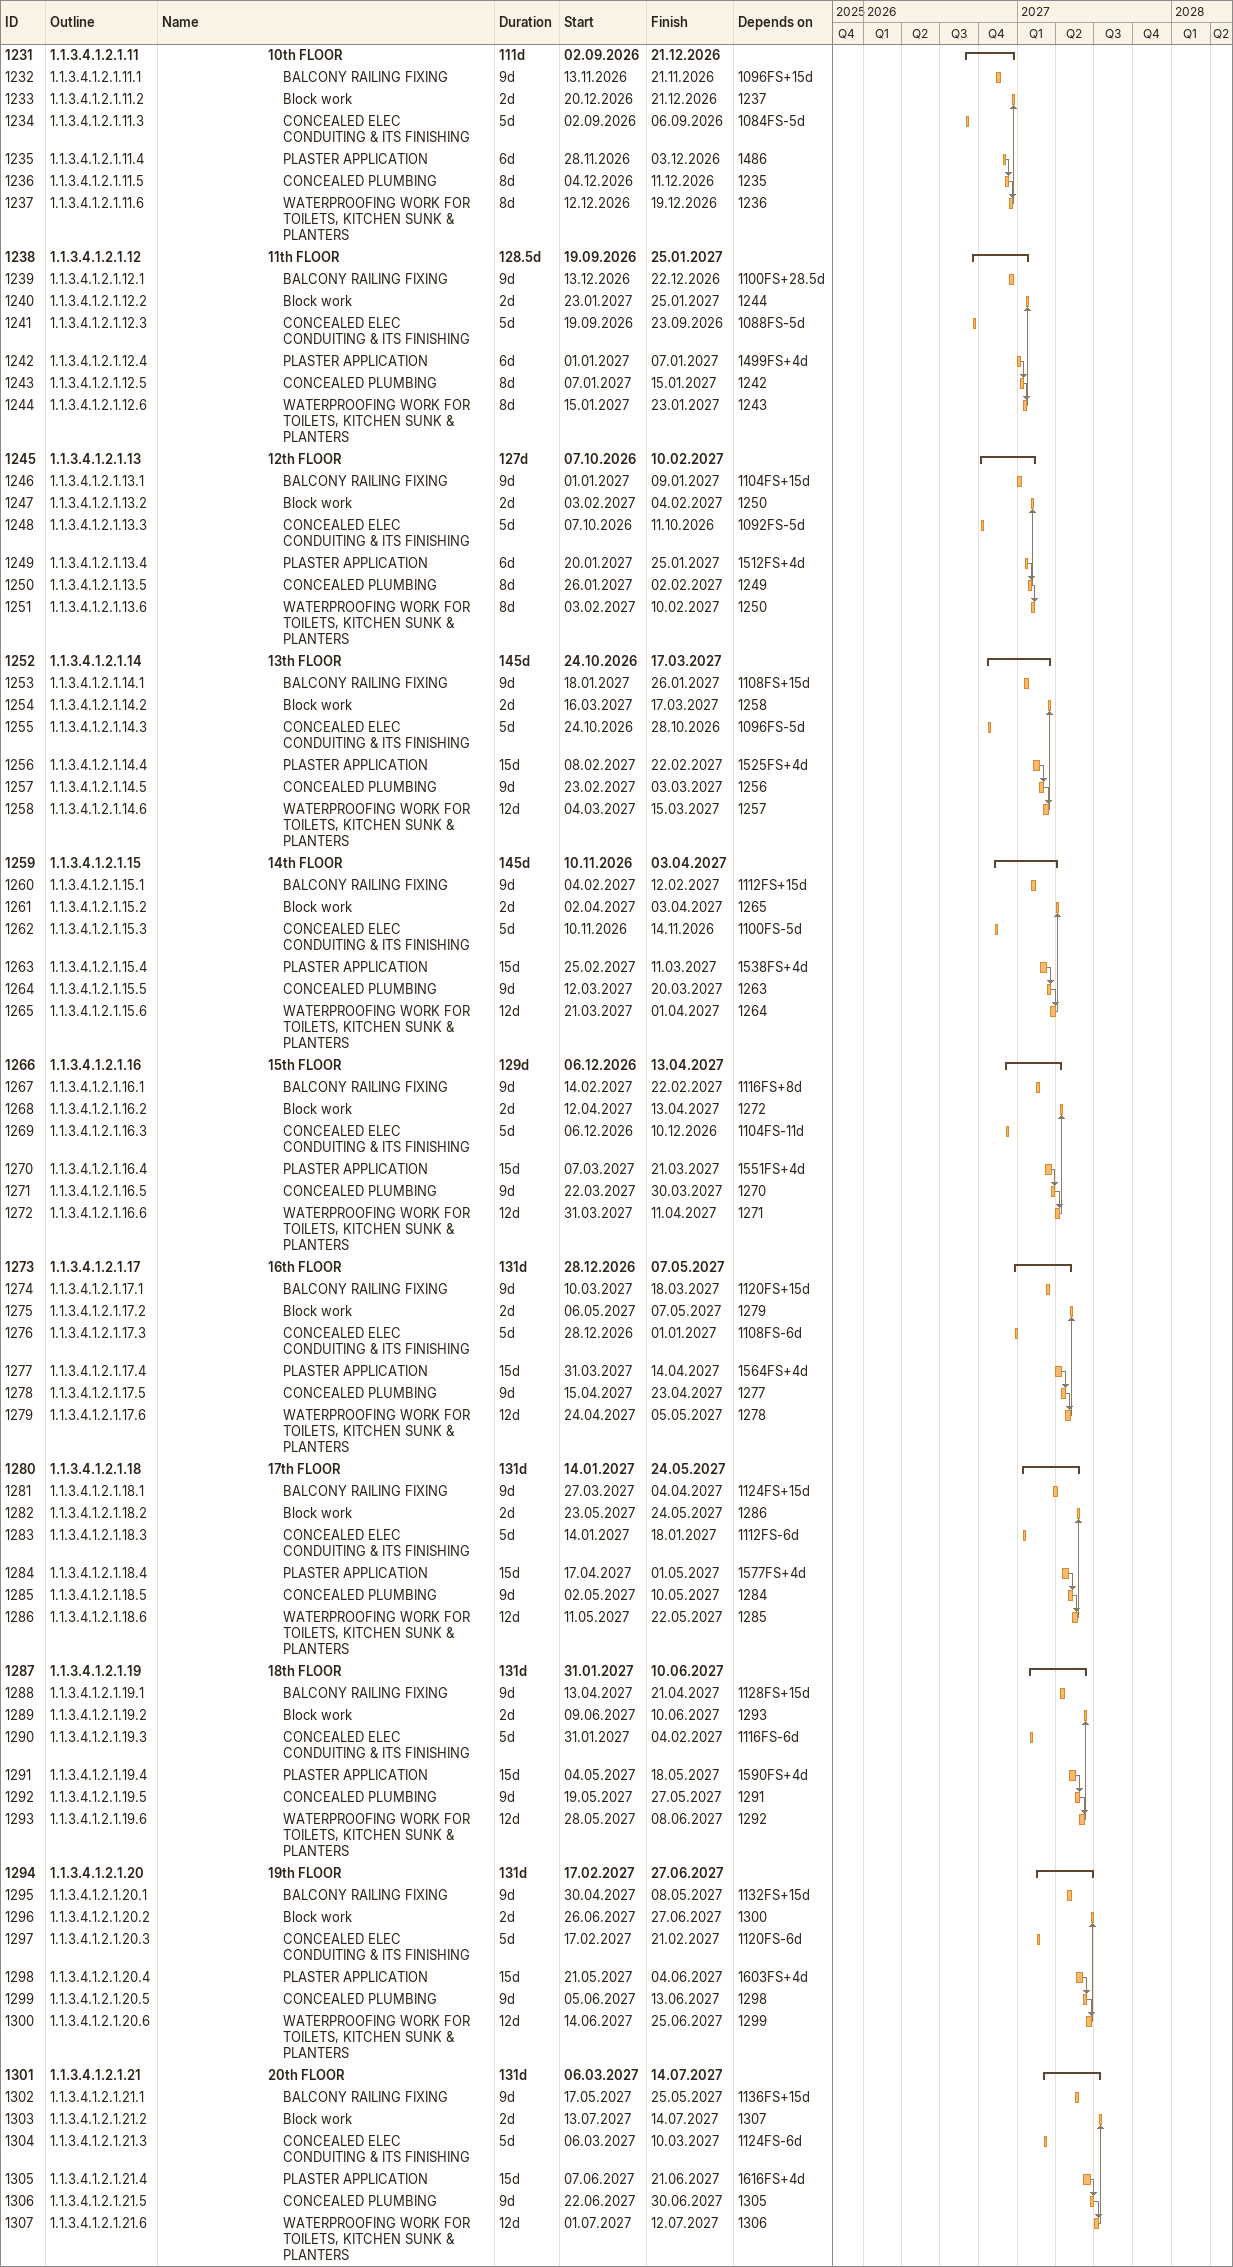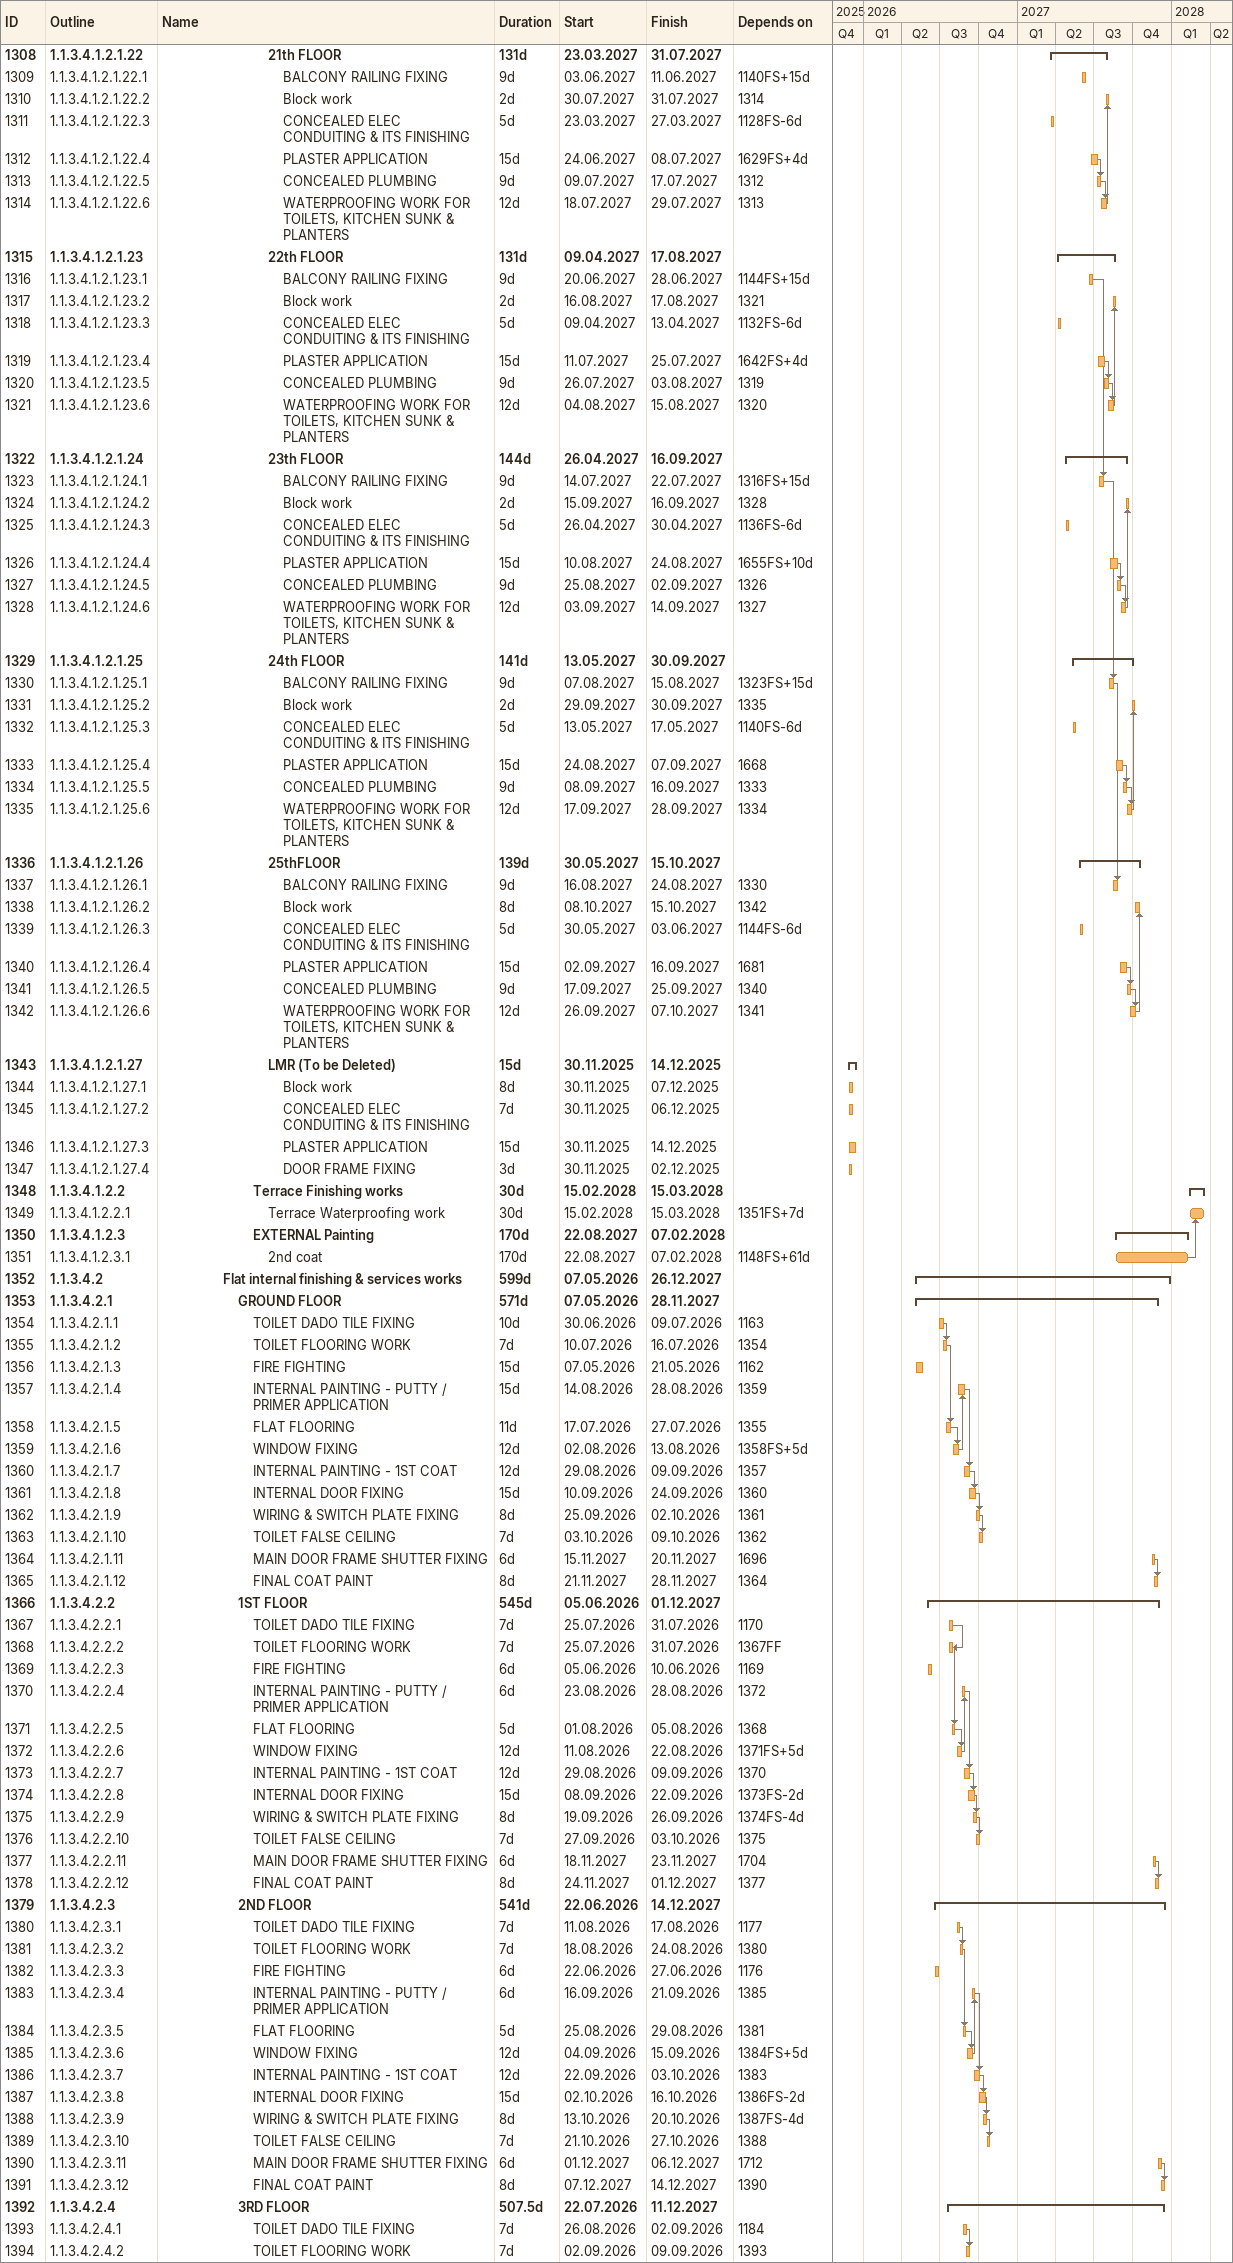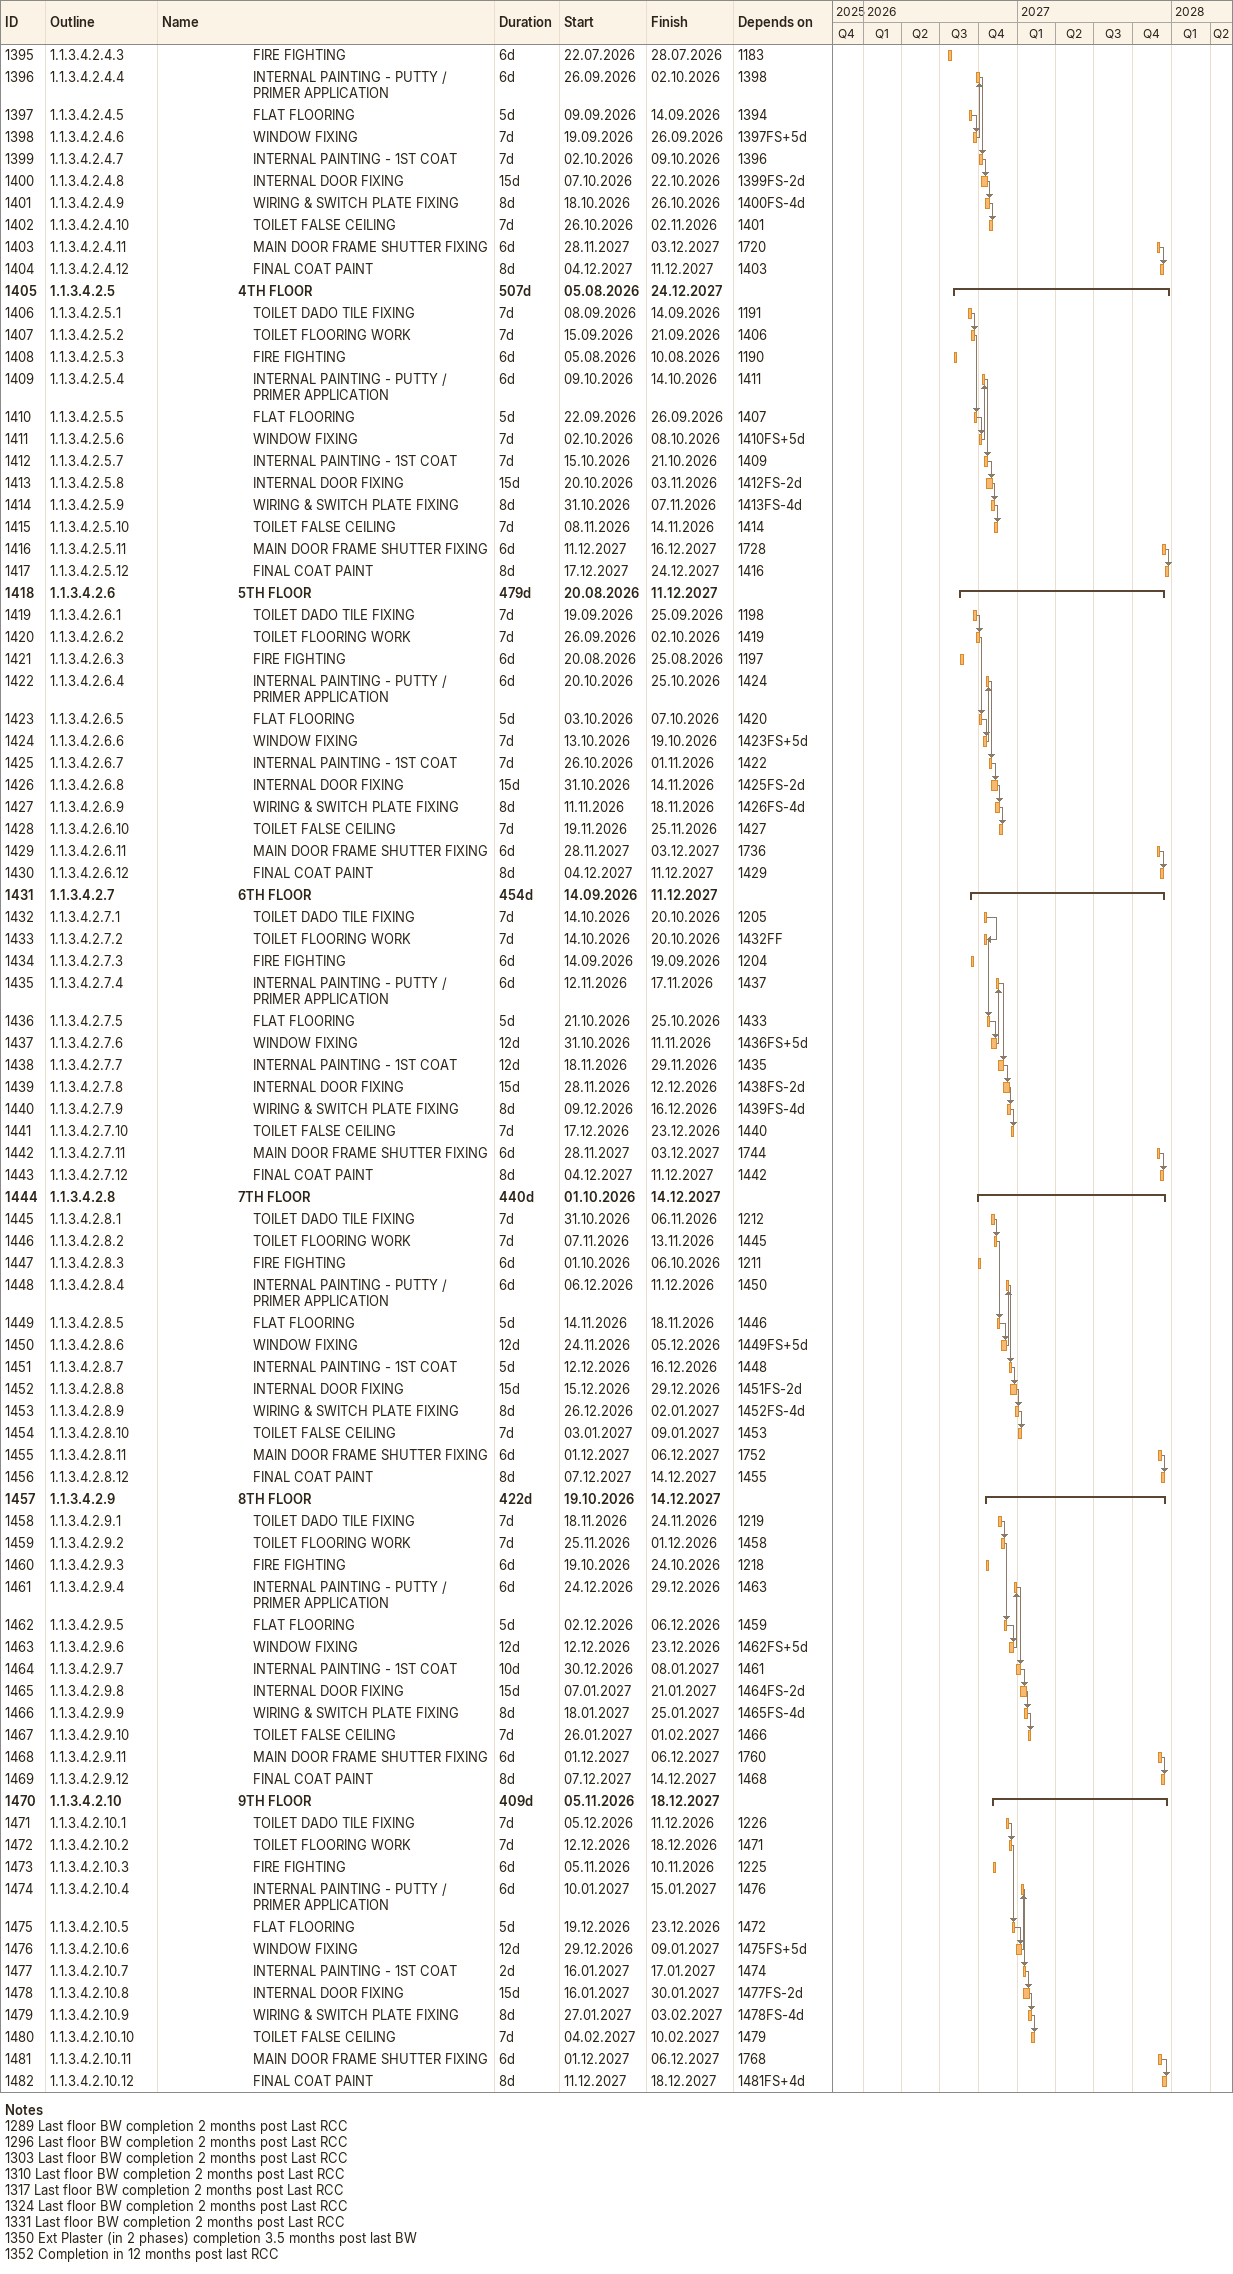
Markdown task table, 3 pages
| ID | WBS | Task | Duration | Start | Finish | Predecessors |
|---|---|---|---|---|---|---|
| 1231 | 1.1.3.4.1.2.1.11 | **10th FLOOR** | 111d | 2026-09-02 | 2026-12-21 |  |
| 1232 | 1.1.3.4.1.2.1.11.1 | BALCONY RAILING FIXING | 9d | 2026-11-13 | 2026-11-21 | 1096FS+15d |
| 1233 | 1.1.3.4.1.2.1.11.2 | Block work | 2d | 2026-12-20 | 2026-12-21 | 1237 |
| 1234 | 1.1.3.4.1.2.1.11.3 | CONCEALED ELEC CONDUITING & ITS FINISHING | 5d | 2026-09-02 | 2026-09-06 | 1084FS-5d |
| 1235 | 1.1.3.4.1.2.1.11.4 | PLASTER APPLICATION | 6d | 2026-11-28 | 2026-12-03 | 1486 |
| 1236 | 1.1.3.4.1.2.1.11.5 | CONCEALED PLUMBING | 8d | 2026-12-04 | 2026-12-11 | 1235 |
| 1237 | 1.1.3.4.1.2.1.11.6 | WATERPROOFING WORK FOR TOILETS, KITCHEN SUNK & PLANTERS | 8d | 2026-12-12 | 2026-12-19 | 1236 |
| 1238 | 1.1.3.4.1.2.1.12 | **11th FLOOR** | 128.5d | 2026-09-19 | 2027-01-25 |  |
| 1239 | 1.1.3.4.1.2.1.12.1 | BALCONY RAILING FIXING | 9d | 2026-12-13 | 2026-12-22 | 1100FS+28.5d |
| 1240 | 1.1.3.4.1.2.1.12.2 | Block work | 2d | 2027-01-23 | 2027-01-25 | 1244 |
| 1241 | 1.1.3.4.1.2.1.12.3 | CONCEALED ELEC CONDUITING & ITS FINISHING | 5d | 2026-09-19 | 2026-09-23 | 1088FS-5d |
| 1242 | 1.1.3.4.1.2.1.12.4 | PLASTER APPLICATION | 6d | 2027-01-01 | 2027-01-07 | 1499FS+4d |
| 1243 | 1.1.3.4.1.2.1.12.5 | CONCEALED PLUMBING | 8d | 2027-01-07 | 2027-01-15 | 1242 |
| 1244 | 1.1.3.4.1.2.1.12.6 | WATERPROOFING WORK FOR TOILETS, KITCHEN SUNK & PLANTERS | 8d | 2027-01-15 | 2027-01-23 | 1243 |
| 1245 | 1.1.3.4.1.2.1.13 | **12th FLOOR** | 127d | 2026-10-07 | 2027-02-10 |  |
| 1246 | 1.1.3.4.1.2.1.13.1 | BALCONY RAILING FIXING | 9d | 2027-01-01 | 2027-01-09 | 1104FS+15d |
| 1247 | 1.1.3.4.1.2.1.13.2 | Block work | 2d | 2027-02-03 | 2027-02-04 | 1250 |
| 1248 | 1.1.3.4.1.2.1.13.3 | CONCEALED ELEC CONDUITING & ITS FINISHING | 5d | 2026-10-07 | 2026-10-11 | 1092FS-5d |
| 1249 | 1.1.3.4.1.2.1.13.4 | PLASTER APPLICATION | 6d | 2027-01-20 | 2027-01-25 | 1512FS+4d |
| 1250 | 1.1.3.4.1.2.1.13.5 | CONCEALED PLUMBING | 8d | 2027-01-26 | 2027-02-02 | 1249 |
| 1251 | 1.1.3.4.1.2.1.13.6 | WATERPROOFING WORK FOR TOILETS, KITCHEN SUNK & PLANTERS | 8d | 2027-02-03 | 2027-02-10 | 1250 |
| 1252 | 1.1.3.4.1.2.1.14 | **13th FLOOR** | 145d | 2026-10-24 | 2027-03-17 |  |
| 1253 | 1.1.3.4.1.2.1.14.1 | BALCONY RAILING FIXING | 9d | 2027-01-18 | 2027-01-26 | 1108FS+15d |
| 1254 | 1.1.3.4.1.2.1.14.2 | Block work | 2d | 2027-03-16 | 2027-03-17 | 1258 |
| 1255 | 1.1.3.4.1.2.1.14.3 | CONCEALED ELEC CONDUITING & ITS FINISHING | 5d | 2026-10-24 | 2026-10-28 | 1096FS-5d |
| 1256 | 1.1.3.4.1.2.1.14.4 | PLASTER APPLICATION | 15d | 2027-02-08 | 2027-02-22 | 1525FS+4d |
| 1257 | 1.1.3.4.1.2.1.14.5 | CONCEALED PLUMBING | 9d | 2027-02-23 | 2027-03-03 | 1256 |
| 1258 | 1.1.3.4.1.2.1.14.6 | WATERPROOFING WORK FOR TOILETS, KITCHEN SUNK & PLANTERS | 12d | 2027-03-04 | 2027-03-15 | 1257 |
| 1259 | 1.1.3.4.1.2.1.15 | **14th FLOOR** | 145d | 2026-11-10 | 2027-04-03 |  |
| 1260 | 1.1.3.4.1.2.1.15.1 | BALCONY RAILING FIXING | 9d | 2027-02-04 | 2027-02-12 | 1112FS+15d |
| 1261 | 1.1.3.4.1.2.1.15.2 | Block work | 2d | 2027-04-02 | 2027-04-03 | 1265 |
| 1262 | 1.1.3.4.1.2.1.15.3 | CONCEALED ELEC CONDUITING & ITS FINISHING | 5d | 2026-11-10 | 2026-11-14 | 1100FS-5d |
| 1263 | 1.1.3.4.1.2.1.15.4 | PLASTER APPLICATION | 15d | 2027-02-25 | 2027-03-11 | 1538FS+4d |
| 1264 | 1.1.3.4.1.2.1.15.5 | CONCEALED PLUMBING | 9d | 2027-03-12 | 2027-03-20 | 1263 |
| 1265 | 1.1.3.4.1.2.1.15.6 | WATERPROOFING WORK FOR TOILETS, KITCHEN SUNK & PLANTERS | 12d | 2027-03-21 | 2027-04-01 | 1264 |
| 1266 | 1.1.3.4.1.2.1.16 | **15th FLOOR** | 129d | 2026-12-06 | 2027-04-13 |  |
| 1267 | 1.1.3.4.1.2.1.16.1 | BALCONY RAILING FIXING | 9d | 2027-02-14 | 2027-02-22 | 1116FS+8d |
| 1268 | 1.1.3.4.1.2.1.16.2 | Block work | 2d | 2027-04-12 | 2027-04-13 | 1272 |
| 1269 | 1.1.3.4.1.2.1.16.3 | CONCEALED ELEC CONDUITING & ITS FINISHING | 5d | 2026-12-06 | 2026-12-10 | 1104FS-11d |
| 1270 | 1.1.3.4.1.2.1.16.4 | PLASTER APPLICATION | 15d | 2027-03-07 | 2027-03-21 | 1551FS+4d |
| 1271 | 1.1.3.4.1.2.1.16.5 | CONCEALED PLUMBING | 9d | 2027-03-22 | 2027-03-30 | 1270 |
| 1272 | 1.1.3.4.1.2.1.16.6 | WATERPROOFING WORK FOR TOILETS, KITCHEN SUNK & PLANTERS | 12d | 2027-03-31 | 2027-04-11 | 1271 |
| 1273 | 1.1.3.4.1.2.1.17 | **16th FLOOR** | 131d | 2026-12-28 | 2027-05-07 |  |
| 1274 | 1.1.3.4.1.2.1.17.1 | BALCONY RAILING FIXING | 9d | 2027-03-10 | 2027-03-18 | 1120FS+15d |
| 1275 | 1.1.3.4.1.2.1.17.2 | Block work | 2d | 2027-05-06 | 2027-05-07 | 1279 |
| 1276 | 1.1.3.4.1.2.1.17.3 | CONCEALED ELEC CONDUITING & ITS FINISHING | 5d | 2026-12-28 | 2027-01-01 | 1108FS-6d |
| 1277 | 1.1.3.4.1.2.1.17.4 | PLASTER APPLICATION | 15d | 2027-03-31 | 2027-04-14 | 1564FS+4d |
| 1278 | 1.1.3.4.1.2.1.17.5 | CONCEALED PLUMBING | 9d | 2027-04-15 | 2027-04-23 | 1277 |
| 1279 | 1.1.3.4.1.2.1.17.6 | WATERPROOFING WORK FOR TOILETS, KITCHEN SUNK & PLANTERS | 12d | 2027-04-24 | 2027-05-05 | 1278 |
| 1280 | 1.1.3.4.1.2.1.18 | **17th FLOOR** | 131d | 2027-01-14 | 2027-05-24 |  |
| 1281 | 1.1.3.4.1.2.1.18.1 | BALCONY RAILING FIXING | 9d | 2027-03-27 | 2027-04-04 | 1124FS+15d |
| 1282 | 1.1.3.4.1.2.1.18.2 | Block work | 2d | 2027-05-23 | 2027-05-24 | 1286 |
| 1283 | 1.1.3.4.1.2.1.18.3 | CONCEALED ELEC CONDUITING & ITS FINISHING | 5d | 2027-01-14 | 2027-01-18 | 1112FS-6d |
| 1284 | 1.1.3.4.1.2.1.18.4 | PLASTER APPLICATION | 15d | 2027-04-17 | 2027-05-01 | 1577FS+4d |
| 1285 | 1.1.3.4.1.2.1.18.5 | CONCEALED PLUMBING | 9d | 2027-05-02 | 2027-05-10 | 1284 |
| 1286 | 1.1.3.4.1.2.1.18.6 | WATERPROOFING WORK FOR TOILETS, KITCHEN SUNK & PLANTERS | 12d | 2027-05-11 | 2027-05-22 | 1285 |
| 1287 | 1.1.3.4.1.2.1.19 | **18th FLOOR** | 131d | 2027-01-31 | 2027-06-10 |  |
| 1288 | 1.1.3.4.1.2.1.19.1 | BALCONY RAILING FIXING | 9d | 2027-04-13 | 2027-04-21 | 1128FS+15d |
| 1289 | 1.1.3.4.1.2.1.19.2 | Block work | 2d | 2027-06-09 | 2027-06-10 | 1293 |
| 1290 | 1.1.3.4.1.2.1.19.3 | CONCEALED ELEC CONDUITING & ITS FINISHING | 5d | 2027-01-31 | 2027-02-04 | 1116FS-6d |
| 1291 | 1.1.3.4.1.2.1.19.4 | PLASTER APPLICATION | 15d | 2027-05-04 | 2027-05-18 | 1590FS+4d |
| 1292 | 1.1.3.4.1.2.1.19.5 | CONCEALED PLUMBING | 9d | 2027-05-19 | 2027-05-27 | 1291 |
| 1293 | 1.1.3.4.1.2.1.19.6 | WATERPROOFING WORK FOR TOILETS, KITCHEN SUNK & PLANTERS | 12d | 2027-05-28 | 2027-06-08 | 1292 |
| 1294 | 1.1.3.4.1.2.1.20 | **19th FLOOR** | 131d | 2027-02-17 | 2027-06-27 |  |
| 1295 | 1.1.3.4.1.2.1.20.1 | BALCONY RAILING FIXING | 9d | 2027-04-30 | 2027-05-08 | 1132FS+15d |
| 1296 | 1.1.3.4.1.2.1.20.2 | Block work | 2d | 2027-06-26 | 2027-06-27 | 1300 |
| 1297 | 1.1.3.4.1.2.1.20.3 | CONCEALED ELEC CONDUITING & ITS FINISHING | 5d | 2027-02-17 | 2027-02-21 | 1120FS-6d |
| 1298 | 1.1.3.4.1.2.1.20.4 | PLASTER APPLICATION | 15d | 2027-05-21 | 2027-06-04 | 1603FS+4d |
| 1299 | 1.1.3.4.1.2.1.20.5 | CONCEALED PLUMBING | 9d | 2027-06-05 | 2027-06-13 | 1298 |
| 1300 | 1.1.3.4.1.2.1.20.6 | WATERPROOFING WORK FOR TOILETS, KITCHEN SUNK & PLANTERS | 12d | 2027-06-14 | 2027-06-25 | 1299 |
| 1301 | 1.1.3.4.1.2.1.21 | **20th FLOOR** | 131d | 2027-03-06 | 2027-07-14 |  |
| 1302 | 1.1.3.4.1.2.1.21.1 | BALCONY RAILING FIXING | 9d | 2027-05-17 | 2027-05-25 | 1136FS+15d |
| 1303 | 1.1.3.4.1.2.1.21.2 | Block work | 2d | 2027-07-13 | 2027-07-14 | 1307 |
| 1304 | 1.1.3.4.1.2.1.21.3 | CONCEALED ELEC CONDUITING & ITS FINISHING | 5d | 2027-03-06 | 2027-03-10 | 1124FS-6d |
| 1305 | 1.1.3.4.1.2.1.21.4 | PLASTER APPLICATION | 15d | 2027-06-07 | 2027-06-21 | 1616FS+4d |
| 1306 | 1.1.3.4.1.2.1.21.5 | CONCEALED PLUMBING | 9d | 2027-06-22 | 2027-06-30 | 1305 |
| 1307 | 1.1.3.4.1.2.1.21.6 | WATERPROOFING WORK FOR TOILETS, KITCHEN SUNK & PLANTERS | 12d | 2027-07-01 | 2027-07-12 | 1306 |
| 1308 | 1.1.3.4.1.2.1.22 | **21th FLOOR** | 131d | 2027-03-23 | 2027-07-31 |  |
| 1309 | 1.1.3.4.1.2.1.22.1 | BALCONY RAILING FIXING | 9d | 2027-06-03 | 2027-06-11 | 1140FS+15d |
| 1310 | 1.1.3.4.1.2.1.22.2 | Block work | 2d | 2027-07-30 | 2027-07-31 | 1314 |
| 1311 | 1.1.3.4.1.2.1.22.3 | CONCEALED ELEC CONDUITING & ITS FINISHING | 5d | 2027-03-23 | 2027-03-27 | 1128FS-6d |
| 1312 | 1.1.3.4.1.2.1.22.4 | PLASTER APPLICATION | 15d | 2027-06-24 | 2027-07-08 | 1629FS+4d |
| 1313 | 1.1.3.4.1.2.1.22.5 | CONCEALED PLUMBING | 9d | 2027-07-09 | 2027-07-17 | 1312 |
| 1314 | 1.1.3.4.1.2.1.22.6 | WATERPROOFING WORK FOR TOILETS, KITCHEN SUNK & PLANTERS | 12d | 2027-07-18 | 2027-07-29 | 1313 |
| 1315 | 1.1.3.4.1.2.1.23 | **22th FLOOR** | 131d | 2027-04-09 | 2027-08-17 |  |
| 1316 | 1.1.3.4.1.2.1.23.1 | BALCONY RAILING FIXING | 9d | 2027-06-20 | 2027-06-28 | 1144FS+15d |
| 1317 | 1.1.3.4.1.2.1.23.2 | Block work | 2d | 2027-08-16 | 2027-08-17 | 1321 |
| 1318 | 1.1.3.4.1.2.1.23.3 | CONCEALED ELEC CONDUITING & ITS FINISHING | 5d | 2027-04-09 | 2027-04-13 | 1132FS-6d |
| 1319 | 1.1.3.4.1.2.1.23.4 | PLASTER APPLICATION | 15d | 2027-07-11 | 2027-07-25 | 1642FS+4d |
| 1320 | 1.1.3.4.1.2.1.23.5 | CONCEALED PLUMBING | 9d | 2027-07-26 | 2027-08-03 | 1319 |
| 1321 | 1.1.3.4.1.2.1.23.6 | WATERPROOFING WORK FOR TOILETS, KITCHEN SUNK & PLANTERS | 12d | 2027-08-04 | 2027-08-15 | 1320 |
| 1322 | 1.1.3.4.1.2.1.24 | **23th FLOOR** | 144d | 2027-04-26 | 2027-09-16 |  |
| 1323 | 1.1.3.4.1.2.1.24.1 | BALCONY RAILING FIXING | 9d | 2027-07-14 | 2027-07-22 | 1316FS+15d |
| 1324 | 1.1.3.4.1.2.1.24.2 | Block work | 2d | 2027-09-15 | 2027-09-16 | 1328 |
| 1325 | 1.1.3.4.1.2.1.24.3 | CONCEALED ELEC CONDUITING & ITS FINISHING | 5d | 2027-04-26 | 2027-04-30 | 1136FS-6d |
| 1326 | 1.1.3.4.1.2.1.24.4 | PLASTER APPLICATION | 15d | 2027-08-10 | 2027-08-24 | 1655FS+10d |
| 1327 | 1.1.3.4.1.2.1.24.5 | CONCEALED PLUMBING | 9d | 2027-08-25 | 2027-09-02 | 1326 |
| 1328 | 1.1.3.4.1.2.1.24.6 | WATERPROOFING WORK FOR TOILETS, KITCHEN SUNK & PLANTERS | 12d | 2027-09-03 | 2027-09-14 | 1327 |
| 1329 | 1.1.3.4.1.2.1.25 | **24th FLOOR** | 141d | 2027-05-13 | 2027-09-30 |  |
| 1330 | 1.1.3.4.1.2.1.25.1 | BALCONY RAILING FIXING | 9d | 2027-08-07 | 2027-08-15 | 1323FS+15d |
| 1331 | 1.1.3.4.1.2.1.25.2 | Block work | 2d | 2027-09-29 | 2027-09-30 | 1335 |
| 1332 | 1.1.3.4.1.2.1.25.3 | CONCEALED ELEC CONDUITING & ITS FINISHING | 5d | 2027-05-13 | 2027-05-17 | 1140FS-6d |
| 1333 | 1.1.3.4.1.2.1.25.4 | PLASTER APPLICATION | 15d | 2027-08-24 | 2027-09-07 | 1668 |
| 1334 | 1.1.3.4.1.2.1.25.5 | CONCEALED PLUMBING | 9d | 2027-09-08 | 2027-09-16 | 1333 |
| 1335 | 1.1.3.4.1.2.1.25.6 | WATERPROOFING WORK FOR TOILETS, KITCHEN SUNK & PLANTERS | 12d | 2027-09-17 | 2027-09-28 | 1334 |
| 1336 | 1.1.3.4.1.2.1.26 | **25thFLOOR** | 139d | 2027-05-30 | 2027-10-15 |  |
| 1337 | 1.1.3.4.1.2.1.26.1 | BALCONY RAILING FIXING | 9d | 2027-08-16 | 2027-08-24 | 1330 |
| 1338 | 1.1.3.4.1.2.1.26.2 | Block work | 8d | 2027-10-08 | 2027-10-15 | 1342 |
| 1339 | 1.1.3.4.1.2.1.26.3 | CONCEALED ELEC CONDUITING & ITS FINISHING | 5d | 2027-05-30 | 2027-06-03 | 1144FS-6d |
| 1340 | 1.1.3.4.1.2.1.26.4 | PLASTER APPLICATION | 15d | 2027-09-02 | 2027-09-16 | 1681 |
| 1341 | 1.1.3.4.1.2.1.26.5 | CONCEALED PLUMBING | 9d | 2027-09-17 | 2027-09-25 | 1340 |
| 1342 | 1.1.3.4.1.2.1.26.6 | WATERPROOFING WORK FOR TOILETS, KITCHEN SUNK & PLANTERS | 12d | 2027-09-26 | 2027-10-07 | 1341 |
| 1343 | 1.1.3.4.1.2.1.27 | **LMR (To be Deleted)** | 15d | 2025-11-30 | 2025-12-14 |  |
| 1344 | 1.1.3.4.1.2.1.27.1 | Block work | 8d | 2025-11-30 | 2025-12-07 |  |
| 1345 | 1.1.3.4.1.2.1.27.2 | CONCEALED ELEC CONDUITING & ITS FINISHING | 7d | 2025-11-30 | 2025-12-06 |  |
| 1346 | 1.1.3.4.1.2.1.27.3 | PLASTER APPLICATION | 15d | 2025-11-30 | 2025-12-14 |  |
| 1347 | 1.1.3.4.1.2.1.27.4 | DOOR FRAME FIXING | 3d | 2025-11-30 | 2025-12-02 |  |
| 1348 | 1.1.3.4.1.2.2 | **Terrace Finishing works** | 30d | 2028-02-15 | 2028-03-15 |  |
| 1349 | 1.1.3.4.1.2.2.1 | Terrace Waterproofing work | 30d | 2028-02-15 | 2028-03-15 | 1351FS+7d |
| 1350 | 1.1.3.4.1.2.3 | **EXTERNAL Painting** | 170d | 2027-08-22 | 2028-02-07 |  |
| 1351 | 1.1.3.4.1.2.3.1 | 2nd coat | 170d | 2027-08-22 | 2028-02-07 | 1148FS+61d |
| 1352 | 1.1.3.4.2 | **Flat internal finishing & services works** | 599d | 2026-05-07 | 2027-12-26 |  |
| 1353 | 1.1.3.4.2.1 | **GROUND FLOOR** | 571d | 2026-05-07 | 2027-11-28 |  |
| 1354 | 1.1.3.4.2.1.1 | TOILET DADO TILE FIXING | 10d | 2026-06-30 | 2026-07-09 | 1163 |
| 1355 | 1.1.3.4.2.1.2 | TOILET FLOORING WORK | 7d | 2026-07-10 | 2026-07-16 | 1354 |
| 1356 | 1.1.3.4.2.1.3 | FIRE FIGHTING | 15d | 2026-05-07 | 2026-05-21 | 1162 |
| 1357 | 1.1.3.4.2.1.4 | INTERNAL PAINTING - PUTTY / PRIMER APPLICATION | 15d | 2026-08-14 | 2026-08-28 | 1359 |
| 1358 | 1.1.3.4.2.1.5 | FLAT FLOORING | 11d | 2026-07-17 | 2026-07-27 | 1355 |
| 1359 | 1.1.3.4.2.1.6 | WINDOW FIXING | 12d | 2026-08-02 | 2026-08-13 | 1358FS+5d |
| 1360 | 1.1.3.4.2.1.7 | INTERNAL PAINTING - 1ST COAT | 12d | 2026-08-29 | 2026-09-09 | 1357 |
| 1361 | 1.1.3.4.2.1.8 | INTERNAL DOOR FIXING | 15d | 2026-09-10 | 2026-09-24 | 1360 |
| 1362 | 1.1.3.4.2.1.9 | WIRING & SWITCH PLATE FIXING | 8d | 2026-09-25 | 2026-10-02 | 1361 |
| 1363 | 1.1.3.4.2.1.10 | TOILET FALSE CEILING | 7d | 2026-10-03 | 2026-10-09 | 1362 |
| 1364 | 1.1.3.4.2.1.11 | MAIN DOOR FRAME SHUTTER FIXING | 6d | 2027-11-15 | 2027-11-20 | 1696 |
| 1365 | 1.1.3.4.2.1.12 | FINAL COAT PAINT | 8d | 2027-11-21 | 2027-11-28 | 1364 |
| 1366 | 1.1.3.4.2.2 | **1ST FLOOR** | 545d | 2026-06-05 | 2027-12-01 |  |
| 1367 | 1.1.3.4.2.2.1 | TOILET DADO TILE FIXING | 7d | 2026-07-25 | 2026-07-31 | 1170 |
| 1368 | 1.1.3.4.2.2.2 | TOILET FLOORING WORK | 7d | 2026-07-25 | 2026-07-31 | 1367FF |
| 1369 | 1.1.3.4.2.2.3 | FIRE FIGHTING | 6d | 2026-06-05 | 2026-06-10 | 1169 |
| 1370 | 1.1.3.4.2.2.4 | INTERNAL PAINTING - PUTTY / PRIMER APPLICATION | 6d | 2026-08-23 | 2026-08-28 | 1372 |
| 1371 | 1.1.3.4.2.2.5 | FLAT FLOORING | 5d | 2026-08-01 | 2026-08-05 | 1368 |
| 1372 | 1.1.3.4.2.2.6 | WINDOW FIXING | 12d | 2026-08-11 | 2026-08-22 | 1371FS+5d |
| 1373 | 1.1.3.4.2.2.7 | INTERNAL PAINTING - 1ST COAT | 12d | 2026-08-29 | 2026-09-09 | 1370 |
| 1374 | 1.1.3.4.2.2.8 | INTERNAL DOOR FIXING | 15d | 2026-09-08 | 2026-09-22 | 1373FS-2d |
| 1375 | 1.1.3.4.2.2.9 | WIRING & SWITCH PLATE FIXING | 8d | 2026-09-19 | 2026-09-26 | 1374FS-4d |
| 1376 | 1.1.3.4.2.2.10 | TOILET FALSE CEILING | 7d | 2026-09-27 | 2026-10-03 | 1375 |
| 1377 | 1.1.3.4.2.2.11 | MAIN DOOR FRAME SHUTTER FIXING | 6d | 2027-11-18 | 2027-11-23 | 1704 |
| 1378 | 1.1.3.4.2.2.12 | FINAL COAT PAINT | 8d | 2027-11-24 | 2027-12-01 | 1377 |
| 1379 | 1.1.3.4.2.3 | **2ND FLOOR** | 541d | 2026-06-22 | 2027-12-14 |  |
| 1380 | 1.1.3.4.2.3.1 | TOILET DADO TILE FIXING | 7d | 2026-08-11 | 2026-08-17 | 1177 |
| 1381 | 1.1.3.4.2.3.2 | TOILET FLOORING WORK | 7d | 2026-08-18 | 2026-08-24 | 1380 |
| 1382 | 1.1.3.4.2.3.3 | FIRE FIGHTING | 6d | 2026-06-22 | 2026-06-27 | 1176 |
| 1383 | 1.1.3.4.2.3.4 | INTERNAL PAINTING - PUTTY / PRIMER APPLICATION | 6d | 2026-09-16 | 2026-09-21 | 1385 |
| 1384 | 1.1.3.4.2.3.5 | FLAT FLOORING | 5d | 2026-08-25 | 2026-08-29 | 1381 |
| 1385 | 1.1.3.4.2.3.6 | WINDOW FIXING | 12d | 2026-09-04 | 2026-09-15 | 1384FS+5d |
| 1386 | 1.1.3.4.2.3.7 | INTERNAL PAINTING - 1ST COAT | 12d | 2026-09-22 | 2026-10-03 | 1383 |
| 1387 | 1.1.3.4.2.3.8 | INTERNAL DOOR FIXING | 15d | 2026-10-02 | 2026-10-16 | 1386FS-2d |
| 1388 | 1.1.3.4.2.3.9 | WIRING & SWITCH PLATE FIXING | 8d | 2026-10-13 | 2026-10-20 | 1387FS-4d |
| 1389 | 1.1.3.4.2.3.10 | TOILET FALSE CEILING | 7d | 2026-10-21 | 2026-10-27 | 1388 |
| 1390 | 1.1.3.4.2.3.11 | MAIN DOOR FRAME SHUTTER FIXING | 6d | 2027-12-01 | 2027-12-06 | 1712 |
| 1391 | 1.1.3.4.2.3.12 | FINAL COAT PAINT | 8d | 2027-12-07 | 2027-12-14 | 1390 |
| 1392 | 1.1.3.4.2.4 | **3RD FLOOR** | 507.5d | 2026-07-22 | 2027-12-11 |  |
| 1393 | 1.1.3.4.2.4.1 | TOILET DADO TILE FIXING | 7d | 2026-08-26 | 2026-09-02 | 1184 |
| 1394 | 1.1.3.4.2.4.2 | TOILET FLOORING WORK | 7d | 2026-09-02 | 2026-09-09 | 1393 |
| 1395 | 1.1.3.4.2.4.3 | FIRE FIGHTING | 6d | 2026-07-22 | 2026-07-28 | 1183 |
| 1396 | 1.1.3.4.2.4.4 | INTERNAL PAINTING - PUTTY / PRIMER APPLICATION | 6d | 2026-09-26 | 2026-10-02 | 1398 |
| 1397 | 1.1.3.4.2.4.5 | FLAT FLOORING | 5d | 2026-09-09 | 2026-09-14 | 1394 |
| 1398 | 1.1.3.4.2.4.6 | WINDOW FIXING | 7d | 2026-09-19 | 2026-09-26 | 1397FS+5d |
| 1399 | 1.1.3.4.2.4.7 | INTERNAL PAINTING - 1ST COAT | 7d | 2026-10-02 | 2026-10-09 | 1396 |
| 1400 | 1.1.3.4.2.4.8 | INTERNAL DOOR FIXING | 15d | 2026-10-07 | 2026-10-22 | 1399FS-2d |
| 1401 | 1.1.3.4.2.4.9 | WIRING & SWITCH PLATE FIXING | 8d | 2026-10-18 | 2026-10-26 | 1400FS-4d |
| 1402 | 1.1.3.4.2.4.10 | TOILET FALSE CEILING | 7d | 2026-10-26 | 2026-11-02 | 1401 |
| 1403 | 1.1.3.4.2.4.11 | MAIN DOOR FRAME SHUTTER FIXING | 6d | 2027-11-28 | 2027-12-03 | 1720 |
| 1404 | 1.1.3.4.2.4.12 | FINAL COAT PAINT | 8d | 2027-12-04 | 2027-12-11 | 1403 |
| 1405 | 1.1.3.4.2.5 | **4TH FLOOR** | 507d | 2026-08-05 | 2027-12-24 |  |
| 1406 | 1.1.3.4.2.5.1 | TOILET DADO TILE FIXING | 7d | 2026-09-08 | 2026-09-14 | 1191 |
| 1407 | 1.1.3.4.2.5.2 | TOILET FLOORING WORK | 7d | 2026-09-15 | 2026-09-21 | 1406 |
| 1408 | 1.1.3.4.2.5.3 | FIRE FIGHTING | 6d | 2026-08-05 | 2026-08-10 | 1190 |
| 1409 | 1.1.3.4.2.5.4 | INTERNAL PAINTING - PUTTY / PRIMER APPLICATION | 6d | 2026-10-09 | 2026-10-14 | 1411 |
| 1410 | 1.1.3.4.2.5.5 | FLAT FLOORING | 5d | 2026-09-22 | 2026-09-26 | 1407 |
| 1411 | 1.1.3.4.2.5.6 | WINDOW FIXING | 7d | 2026-10-02 | 2026-10-08 | 1410FS+5d |
| 1412 | 1.1.3.4.2.5.7 | INTERNAL PAINTING - 1ST COAT | 7d | 2026-10-15 | 2026-10-21 | 1409 |
| 1413 | 1.1.3.4.2.5.8 | INTERNAL DOOR FIXING | 15d | 2026-10-20 | 2026-11-03 | 1412FS-2d |
| 1414 | 1.1.3.4.2.5.9 | WIRING & SWITCH PLATE FIXING | 8d | 2026-10-31 | 2026-11-07 | 1413FS-4d |
| 1415 | 1.1.3.4.2.5.10 | TOILET FALSE CEILING | 7d | 2026-11-08 | 2026-11-14 | 1414 |
| 1416 | 1.1.3.4.2.5.11 | MAIN DOOR FRAME SHUTTER FIXING | 6d | 2027-12-11 | 2027-12-16 | 1728 |
| 1417 | 1.1.3.4.2.5.12 | FINAL COAT PAINT | 8d | 2027-12-17 | 2027-12-24 | 1416 |
| 1418 | 1.1.3.4.2.6 | **5TH FLOOR** | 479d | 2026-08-20 | 2027-12-11 |  |
| 1419 | 1.1.3.4.2.6.1 | TOILET DADO TILE FIXING | 7d | 2026-09-19 | 2026-09-25 | 1198 |
| 1420 | 1.1.3.4.2.6.2 | TOILET FLOORING WORK | 7d | 2026-09-26 | 2026-10-02 | 1419 |
| 1421 | 1.1.3.4.2.6.3 | FIRE FIGHTING | 6d | 2026-08-20 | 2026-08-25 | 1197 |
| 1422 | 1.1.3.4.2.6.4 | INTERNAL PAINTING - PUTTY / PRIMER APPLICATION | 6d | 2026-10-20 | 2026-10-25 | 1424 |
| 1423 | 1.1.3.4.2.6.5 | FLAT FLOORING | 5d | 2026-10-03 | 2026-10-07 | 1420 |
| 1424 | 1.1.3.4.2.6.6 | WINDOW FIXING | 7d | 2026-10-13 | 2026-10-19 | 1423FS+5d |
| 1425 | 1.1.3.4.2.6.7 | INTERNAL PAINTING - 1ST COAT | 7d | 2026-10-26 | 2026-11-01 | 1422 |
| 1426 | 1.1.3.4.2.6.8 | INTERNAL DOOR FIXING | 15d | 2026-10-31 | 2026-11-14 | 1425FS-2d |
| 1427 | 1.1.3.4.2.6.9 | WIRING & SWITCH PLATE FIXING | 8d | 2026-11-11 | 2026-11-18 | 1426FS-4d |
| 1428 | 1.1.3.4.2.6.10 | TOILET FALSE CEILING | 7d | 2026-11-19 | 2026-11-25 | 1427 |
| 1429 | 1.1.3.4.2.6.11 | MAIN DOOR FRAME SHUTTER FIXING | 6d | 2027-11-28 | 2027-12-03 | 1736 |
| 1430 | 1.1.3.4.2.6.12 | FINAL COAT PAINT | 8d | 2027-12-04 | 2027-12-11 | 1429 |
| 1431 | 1.1.3.4.2.7 | **6TH FLOOR** | 454d | 2026-09-14 | 2027-12-11 |  |
| 1432 | 1.1.3.4.2.7.1 | TOILET DADO TILE FIXING | 7d | 2026-10-14 | 2026-10-20 | 1205 |
| 1433 | 1.1.3.4.2.7.2 | TOILET FLOORING WORK | 7d | 2026-10-14 | 2026-10-20 | 1432FF |
| 1434 | 1.1.3.4.2.7.3 | FIRE FIGHTING | 6d | 2026-09-14 | 2026-09-19 | 1204 |
| 1435 | 1.1.3.4.2.7.4 | INTERNAL PAINTING - PUTTY / PRIMER APPLICATION | 6d | 2026-11-12 | 2026-11-17 | 1437 |
| 1436 | 1.1.3.4.2.7.5 | FLAT FLOORING | 5d | 2026-10-21 | 2026-10-25 | 1433 |
| 1437 | 1.1.3.4.2.7.6 | WINDOW FIXING | 12d | 2026-10-31 | 2026-11-11 | 1436FS+5d |
| 1438 | 1.1.3.4.2.7.7 | INTERNAL PAINTING - 1ST COAT | 12d | 2026-11-18 | 2026-11-29 | 1435 |
| 1439 | 1.1.3.4.2.7.8 | INTERNAL DOOR FIXING | 15d | 2026-11-28 | 2026-12-12 | 1438FS-2d |
| 1440 | 1.1.3.4.2.7.9 | WIRING & SWITCH PLATE FIXING | 8d | 2026-12-09 | 2026-12-16 | 1439FS-4d |
| 1441 | 1.1.3.4.2.7.10 | TOILET FALSE CEILING | 7d | 2026-12-17 | 2026-12-23 | 1440 |
| 1442 | 1.1.3.4.2.7.11 | MAIN DOOR FRAME SHUTTER FIXING | 6d | 2027-11-28 | 2027-12-03 | 1744 |
| 1443 | 1.1.3.4.2.7.12 | FINAL COAT PAINT | 8d | 2027-12-04 | 2027-12-11 | 1442 |
| 1444 | 1.1.3.4.2.8 | **7TH FLOOR** | 440d | 2026-10-01 | 2027-12-14 |  |
| 1445 | 1.1.3.4.2.8.1 | TOILET DADO TILE FIXING | 7d | 2026-10-31 | 2026-11-06 | 1212 |
| 1446 | 1.1.3.4.2.8.2 | TOILET FLOORING WORK | 7d | 2026-11-07 | 2026-11-13 | 1445 |
| 1447 | 1.1.3.4.2.8.3 | FIRE FIGHTING | 6d | 2026-10-01 | 2026-10-06 | 1211 |
| 1448 | 1.1.3.4.2.8.4 | INTERNAL PAINTING - PUTTY / PRIMER APPLICATION | 6d | 2026-12-06 | 2026-12-11 | 1450 |
| 1449 | 1.1.3.4.2.8.5 | FLAT FLOORING | 5d | 2026-11-14 | 2026-11-18 | 1446 |
| 1450 | 1.1.3.4.2.8.6 | WINDOW FIXING | 12d | 2026-11-24 | 2026-12-05 | 1449FS+5d |
| 1451 | 1.1.3.4.2.8.7 | INTERNAL PAINTING - 1ST COAT | 5d | 2026-12-12 | 2026-12-16 | 1448 |
| 1452 | 1.1.3.4.2.8.8 | INTERNAL DOOR FIXING | 15d | 2026-12-15 | 2026-12-29 | 1451FS-2d |
| 1453 | 1.1.3.4.2.8.9 | WIRING & SWITCH PLATE FIXING | 8d | 2026-12-26 | 2027-01-02 | 1452FS-4d |
| 1454 | 1.1.3.4.2.8.10 | TOILET FALSE CEILING | 7d | 2027-01-03 | 2027-01-09 | 1453 |
| 1455 | 1.1.3.4.2.8.11 | MAIN DOOR FRAME SHUTTER FIXING | 6d | 2027-12-01 | 2027-12-06 | 1752 |
| 1456 | 1.1.3.4.2.8.12 | FINAL COAT PAINT | 8d | 2027-12-07 | 2027-12-14 | 1455 |
| 1457 | 1.1.3.4.2.9 | **8TH FLOOR** | 422d | 2026-10-19 | 2027-12-14 |  |
| 1458 | 1.1.3.4.2.9.1 | TOILET DADO TILE FIXING | 7d | 2026-11-18 | 2026-11-24 | 1219 |
| 1459 | 1.1.3.4.2.9.2 | TOILET FLOORING WORK | 7d | 2026-11-25 | 2026-12-01 | 1458 |
| 1460 | 1.1.3.4.2.9.3 | FIRE FIGHTING | 6d | 2026-10-19 | 2026-10-24 | 1218 |
| 1461 | 1.1.3.4.2.9.4 | INTERNAL PAINTING - PUTTY / PRIMER APPLICATION | 6d | 2026-12-24 | 2026-12-29 | 1463 |
| 1462 | 1.1.3.4.2.9.5 | FLAT FLOORING | 5d | 2026-12-02 | 2026-12-06 | 1459 |
| 1463 | 1.1.3.4.2.9.6 | WINDOW FIXING | 12d | 2026-12-12 | 2026-12-23 | 1462FS+5d |
| 1464 | 1.1.3.4.2.9.7 | INTERNAL PAINTING - 1ST COAT | 10d | 2026-12-30 | 2027-01-08 | 1461 |
| 1465 | 1.1.3.4.2.9.8 | INTERNAL DOOR FIXING | 15d | 2027-01-07 | 2027-01-21 | 1464FS-2d |
| 1466 | 1.1.3.4.2.9.9 | WIRING & SWITCH PLATE FIXING | 8d | 2027-01-18 | 2027-01-25 | 1465FS-4d |
| 1467 | 1.1.3.4.2.9.10 | TOILET FALSE CEILING | 7d | 2027-01-26 | 2027-02-01 | 1466 |
| 1468 | 1.1.3.4.2.9.11 | MAIN DOOR FRAME SHUTTER FIXING | 6d | 2027-12-01 | 2027-12-06 | 1760 |
| 1469 | 1.1.3.4.2.9.12 | FINAL COAT PAINT | 8d | 2027-12-07 | 2027-12-14 | 1468 |
| 1470 | 1.1.3.4.2.10 | **9TH FLOOR** | 409d | 2026-11-05 | 2027-12-18 |  |
| 1471 | 1.1.3.4.2.10.1 | TOILET DADO TILE FIXING | 7d | 2026-12-05 | 2026-12-11 | 1226 |
| 1472 | 1.1.3.4.2.10.2 | TOILET FLOORING WORK | 7d | 2026-12-12 | 2026-12-18 | 1471 |
| 1473 | 1.1.3.4.2.10.3 | FIRE FIGHTING | 6d | 2026-11-05 | 2026-11-10 | 1225 |
| 1474 | 1.1.3.4.2.10.4 | INTERNAL PAINTING - PUTTY / PRIMER APPLICATION | 6d | 2027-01-10 | 2027-01-15 | 1476 |
| 1475 | 1.1.3.4.2.10.5 | FLAT FLOORING | 5d | 2026-12-19 | 2026-12-23 | 1472 |
| 1476 | 1.1.3.4.2.10.6 | WINDOW FIXING | 12d | 2026-12-29 | 2027-01-09 | 1475FS+5d |
| 1477 | 1.1.3.4.2.10.7 | INTERNAL PAINTING - 1ST COAT | 2d | 2027-01-16 | 2027-01-17 | 1474 |
| 1478 | 1.1.3.4.2.10.8 | INTERNAL DOOR FIXING | 15d | 2027-01-16 | 2027-01-30 | 1477FS-2d |
| 1479 | 1.1.3.4.2.10.9 | WIRING & SWITCH PLATE FIXING | 8d | 2027-01-27 | 2027-02-03 | 1478FS-4d |
| 1480 | 1.1.3.4.2.10.10 | TOILET FALSE CEILING | 7d | 2027-02-04 | 2027-02-10 | 1479 |
| 1481 | 1.1.3.4.2.10.11 | MAIN DOOR FRAME SHUTTER FIXING | 6d | 2027-12-01 | 2027-12-06 | 1768 |
| 1482 | 1.1.3.4.2.10.12 | FINAL COAT PAINT | 8d | 2027-12-11 | 2027-12-18 | 1481FS+4d |

Notes
- 1289: Last floor BW completion 2 months post Last RCC
- 1296: Last floor BW completion 2 months post Last RCC
- 1303: Last floor BW completion 2 months post Last RCC
- 1310: Last floor BW completion 2 months post Last RCC
- 1317: Last floor BW completion 2 months post Last RCC
- 1324: Last floor BW completion 2 months post Last RCC
- 1331: Last floor BW completion 2 months post Last RCC
- 1350: Ext Plaster (in 2 phases) completion 3.5 months post last BW
- 1352: Completion in 12 months post last RCC
